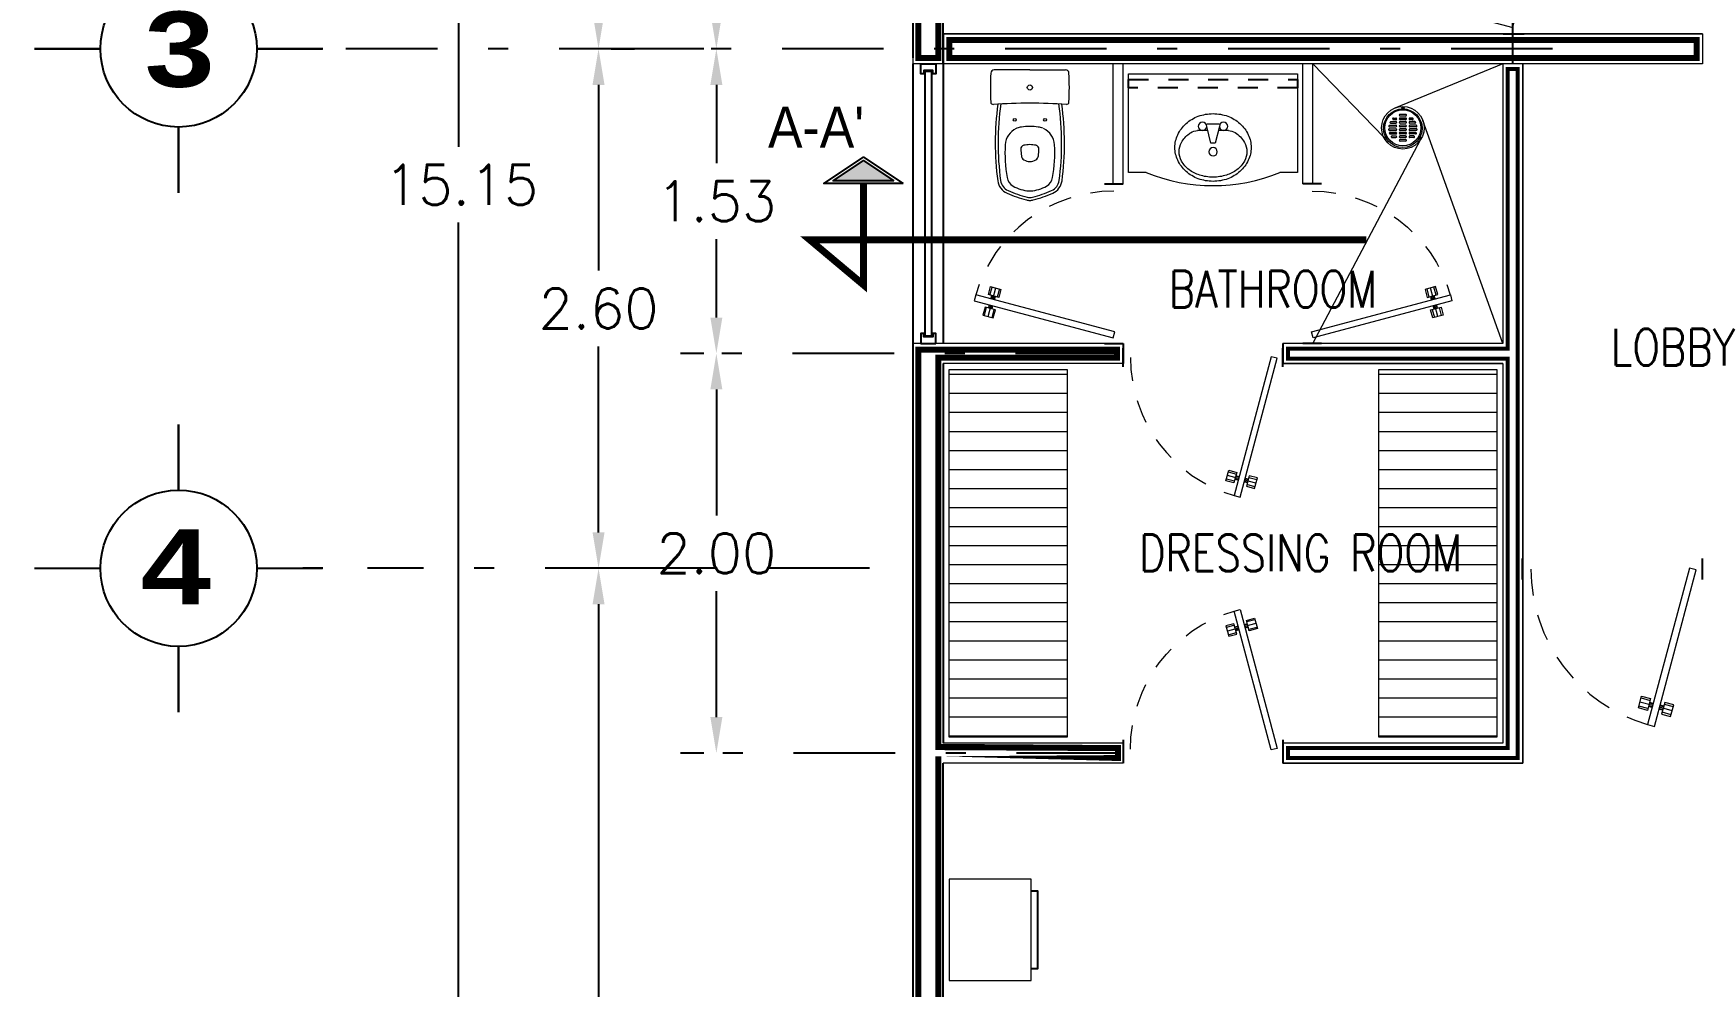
# Model space of a CAD drawing. Header units: millimetres. Extents: x 246.6 to 325.5, y -2 to 41.7.
# Drawn here: x 266.42 to 274.77, y 23.13 to 27.9 of the extents above; entities that cross this region are included whole.
import ezdxf

# ---------------------------------------------------------------- set-up
doc = ezdxf.new("R2010")
doc.units = ezdxf.units.MM
doc.header["$LTSCALE"] = 0.05
doc.header["$PDMODE"] = 35
for name, pattern in [('DASHDOT', [25.399999999999995, 12.7, -6.349999999999998, 0, -6.349999999999998]), ('DASHED', [19.049999999999997, 12.7, -6.349999999999998]), ('RAYITAS', [0.375, 0.25, -0.125])]:
    doc.linetypes.add(name, pattern=pattern)
for name, color, linetype in [('Aluminio', 254, 'Continuous'), ('Cancel_1', 163, 'Continuous'), ('EJES', 1, 'DASHDOT'), ('LINEAS', 9, 'Continuous'), ('muro', 7, 'Continuous')]:
    doc.layers.add(name, color=color, linetype=linetype)
for name, color, linetype, lineweight in [('CORTES', 4, 'Continuous', 18), ('MUEBLES', 175, 'Continuous', 13), ('MUROS', 7, 'Continuous', 18), ('PUERTAS', 175, 'Continuous', 9), ('VENTANAS', 175, 'Continuous', 9)]:
    doc.layers.add(name, color=color, linetype=linetype, lineweight=lineweight)
doc.styles.add('ATT', font='txt')
doc.styles.add('ROMANS', font='romans.shx', dxfattribs={"height": 0.2})
doc.styles.add('SANSSERIFBOLD', font='sasb____.pfb', dxfattribs={"height": 0.6})
doc.styles.get("Standard").update_dxf_attribs({"font": 'arial.ttf'})
doc.dimstyles.get("Standard").update_dxf_attribs({"dimtxt": 0.2, "dimasz": 0.18, "dimexe": 0.18, "dimexo": 0.0625, "dimgap": 0.09, "dimtad": 0, "dimtih": 1, "dimtoh": 1, "dimzin": 0, "dimdsep": 46, "dimtxsty": 'ROMANS', "dimcen": 0.09, "dimclrd": 3, "dimclrt": 256, "dimadec": 0, "dimazin": 0, "dimtfac": 1, "dimtofl": 0, "dimtmove": 0, "dimatfit": 3, "dimfxl": 0, "dimtolj": 1, "dimtzin": 0, "dimarcsym": 0})

# ---------------------------------------------------------------- blocks, each defined once
blk = doc.blocks.new('*D36')
at = {"color": 0, "lineweight": -2, "transparency": 16777216}
for p, q in [((269.7594679762289, 34.97261668861064), (268.3669679762301, 34.97261668861064)), ((269.7594679762289, 19.82261668861039), (268.3669679762301, 19.82261668861039))]:
    blk.add_line(p, q, dxfattribs=at)
at = {"color": 3, "lineweight": -2, "transparency": 16777216}
for p, q in [((268.5469679762301, 34.79261668861064), (268.5469679762301, 27.33278169170017)), ((268.5469679762301, 20.00261668861039), (268.5469679762301, 26.95278169170017))]:
    blk.add_line(p, q, dxfattribs=at)
at = {"color": 3, "transparency": 16777216}
for points in [[(268.5169679762302, 34.79261668861064), (268.5769679762301, 34.79261668861064), (268.5469679762301, 34.97261668861064)], [(268.5169679762302, 20.00261668861039), (268.5769679762301, 20.00261668861039), (268.5469679762301, 19.82261668861039)]]:
    blk.add_solid(points, dxfattribs=at)
at = {"layer": 'DEFPOINTS', "color": 0, "transparency": 16777216}
for p in [(268.5469679762301, 34.97261668861064), (269.8219679762289, 34.97261668861064), (269.8219679762289, 19.82261668861039)]:
    blk.add_point(p, dxfattribs=at)
at = {"transparency": 16777216, "insert": (268.5601792522608, 27.14278169170021), "char_height": 0.2, "attachment_point": 5, "style": 'ROMANS'}
blk.add_mtext('\\A1;15.15', dxfattribs=at)
blk = doc.blocks.new('*D37')
at = {"color": 0, "lineweight": -2, "transparency": 16777216}
for p, q in [((269.7594679762289, 25.22261668861146), (269.0669679762281, 25.22261668861146)), ((269.7594679762289, 20.97261668861064), (269.0669679762281, 20.97261668861064))]:
    blk.add_line(p, q, dxfattribs=at)
at = {"color": 3, "lineweight": -2, "transparency": 16777216}
for p, q in [((269.2469679762281, 25.04261668861146), (269.2469679762281, 22.72474940163991)), ((269.2469679762281, 21.15261668861064), (269.2469679762281, 22.34474940163991))]:
    blk.add_line(p, q, dxfattribs=at)
at = {"color": 3, "transparency": 16777216}
for points in [[(269.2169679762281, 25.04261668861146), (269.2769679762281, 25.04261668861146), (269.2469679762281, 25.22261668861146)], [(269.2169679762281, 21.15261668861064), (269.2769679762281, 21.15261668861064), (269.2469679762281, 20.97261668861064)]]:
    blk.add_solid(points, dxfattribs=at)
at = {"layer": 'DEFPOINTS', "color": 0, "transparency": 16777216}
for p in [(269.2469679762281, 25.22261668861146), (269.8219679762289, 25.22261668861146), (269.8219679762289, 20.97261668861064)]:
    blk.add_point(p, dxfattribs=at)
at = {"transparency": 16777216, "insert": (269.2469679762281, 22.53474940163995), "char_height": 0.2, "attachment_point": 5, "style": 'ROMANS'}
blk.add_mtext('\\A1;4.25', dxfattribs=at)
blk = doc.blocks.new('*D38')
at = {"color": 0, "lineweight": -2, "transparency": 16777216}
for p, q in [((269.1956049665376, 34.97261668861073), (269.0669679762263, 34.97261668861073)), ((269.7594679762289, 27.82261668861009), (269.0669679762263, 27.82261668861009))]:
    blk.add_line(p, q, dxfattribs=at)
at = {"color": 3, "lineweight": -2, "transparency": 16777216}
for p, q in [((269.2469679762263, 34.79261668861073), (269.2469679762263, 31.16971118949894)), ((269.2469679762263, 28.00261668861009), (269.2469679762263, 30.78971118949894))]:
    blk.add_line(p, q, dxfattribs=at)
at = {"color": 3, "transparency": 16777216}
for points in [[(269.2169679762263, 34.79261668861073), (269.2769679762263, 34.79261668861073), (269.2469679762263, 34.97261668861073)], [(269.2169679762263, 28.00261668861009), (269.2769679762263, 28.00261668861009), (269.2469679762263, 27.82261668861009)]]:
    blk.add_solid(points, dxfattribs=at)
at = {"layer": 'DEFPOINTS', "color": 0, "transparency": 16777216}
for p in [(269.2469679762263, 34.97261668861073), (269.2581049665376, 34.97261668861073), (269.8219679762289, 27.82261668861009)]:
    blk.add_point(p, dxfattribs=at)
at = {"transparency": 16777216, "insert": (269.2469679762263, 30.97971118949898), "char_height": 0.2, "attachment_point": 5, "style": 'ROMANS'}
blk.add_mtext('\\A1;7.15', dxfattribs=at)
blk = doc.blocks.new('*D47')
at = {"layer": 'DEFPOINTS', "color": 0, "transparency": 16777216}
for p in [(269.2469679762263, 27.82261668861009), (269.2469679762281, 25.22261668861146), (269.2469679762281, 25.22261668861146)]:
    blk.add_point(p, dxfattribs=at)
at = {"layer": 'MUROS', "color": 0, "lineweight": -2, "transparency": 16777216}
for p, q in [((269.3094679762263, 27.82261668861009), (269.4269679762281, 27.82261668861009)), ((269.1844679762281, 25.22261668861146), (269.0669679762281, 25.22261668861146))]:
    blk.add_line(p, q, dxfattribs=at)
at = {"layer": 'MUROS', "color": 3, "lineweight": -2, "transparency": 16777216}
for p, q in [((269.2469679762281, 27.64261668861009), (269.2469679762281, 26.71261668861078)), ((269.2469679762281, 25.40261668861146), (269.2469679762281, 26.33261668861078))]:
    blk.add_line(p, q, dxfattribs=at)
at = {"layer": 'MUROS', "color": 3, "transparency": 16777216}
for points in [[(269.2169679762281, 27.64261668861009), (269.2769679762281, 27.64261668861009), (269.2469679762281, 27.82261668861009)], [(269.2169679762281, 25.40261668861146), (269.2769679762281, 25.40261668861146), (269.2469679762281, 25.22261668861146)]]:
    blk.add_solid(points, dxfattribs=at)
at = {"layer": 'MUROS', "transparency": 16777216, "insert": (269.2469679762281, 26.52261668861082), "char_height": 0.2, "attachment_point": 5, "style": 'ROMANS'}
blk.add_mtext('\\A1;2.60', dxfattribs=at)
blk = doc.blocks.new('*D49')
at = {"layer": 'DEFPOINTS', "color": 0, "transparency": 16777216}
for p in [(269.8365230408959, 29.97261668861153), (269.8365230408961, 27.82261668861055), (269.8365230408961, 27.82261668861055)]:
    blk.add_point(p, dxfattribs=at)
at = {"layer": 'MUROS', "color": 0, "lineweight": -2, "transparency": 16777216}
for p, q in [((269.8990230408959, 29.97261668861153), (270.016523040896, 29.97261668861153)), ((269.774023040896, 27.82261668861055), (269.656523040896, 27.82261668861055))]:
    blk.add_line(p, q, dxfattribs=at)
at = {"layer": 'MUROS', "color": 3, "lineweight": -2, "transparency": 16777216}
for p, q in [((269.8365230408961, 29.79261668861153), (269.8365230408961, 29.08761668861103)), ((269.8365230408961, 28.00261668861054), (269.8365230408961, 28.70761668861103))]:
    blk.add_line(p, q, dxfattribs=at)
at = {"layer": 'MUROS', "color": 3, "transparency": 16777216}
for points in [[(269.8065230408961, 29.79261668861153), (269.866523040896, 29.79261668861153), (269.8365230408961, 29.97261668861153)], [(269.8065230408961, 28.00261668861054), (269.866523040896, 28.00261668861054), (269.8365230408961, 27.82261668861055)]]:
    blk.add_solid(points, dxfattribs=at)
at = {"layer": 'MUROS', "transparency": 16777216, "insert": (269.8365230408961, 28.89761668861108), "char_height": 0.2, "attachment_point": 5, "style": 'ROMANS'}
blk.add_mtext('\\A1;2.15', dxfattribs=at)
blk = doc.blocks.new('AQ-IN')
for p, q in [((0, 0), (-0.1881010100665463, 0)), ((0, 0), (0.1881010100665463, 0)), ((-0.0682634269500682, -0.3078717972950926), (-0.0719209248228765, -0.3094728223570655)), ((-0.0143316201655779, -0.6709112972246203), (-0.0138949829052138, -0.671030505411295)), ((0.0143316201655779, -0.6709112972246203), (0.0138949829052138, -0.671030505411295))]:
    blk.add_line(p, q)
for centre, radius in [((0, -0.0930000000000178), 0.0135), ((-0.0799999999999983, -0.2629999999999768), 0.0075), ((0.0799999999999983, -0.2629999999999768), 0.0075)]:
    blk.add_circle(centre, radius)
for centre, radius, start, end in [((1.292000000000001, -0.0930000000000178), 1.5, 177.0991769017043, 182.9367634493201), ((-0.1881010100665463, -0.0180000000000291), 0.018, 89.99999999999999, 177.099176901703), ((0.1881010100665463, -0.0180000000000291), 0.018, 2.900823098296996, 89.99999999999999), ((-1.292000000000001, -0.0930000000000178), 1.5, 357.0632365506799, 2.900823098295699), ((-0.1930471065121964, -0.1691845879411176), 0.013, 182.9367634493232, 273.6698776676128), ((0.1930471065121964, -0.1691845879411176), 0.013, 266.3301223323872, 357.0632365506768), ((0, -3.179000000000002), 3.003, 89.99999999999999, 93.669877667611), ((1.317499999999995, -0.3870006648947992), 1.5, 172.0954896846109, 187.6079485073931), ((1.317499999999995, -0.3870006648947992), 1.485, 171.9832809100313, 187.6079485073931), ((0, -3.179000000000002), 3.003, 86.33012233238897, 89.99999999999999), ((-1.317499999999995, -0.3870006648947992), 1.485, 352.3920514926069, 8.016719089968605), ((-1.317499999999995, -0.3870006648947992), 1.5, 352.3920514926069, 7.904510315389133), ((-0.0300000000000011, -0.4002617867855065), 0.1, 114.7846740897394, 176.6171945246126), ((-0.0300000000000011, -0.4002617867855065), 0.1, 98.31268318805375, 112.496951124577), ((0, -0.5980000000000132), 0.3, 90.00000000000007, 98.52215018964995), ((0, -0.5980000000000132), 0.3, 81.47784981035, 89.9999999999999), ((0.0300000000000011, -0.4002617867855065), 0.1, 67.50304887542298, 81.68731681194623), ((0.0300000000000011, -0.4002617867855065), 0.1, 3.382805475387346, 65.21532591026056), ((0.6188674275710043, -0.4386162055320711), 0.75, 176.6171945246125, 189.8670880511014), ((-0.0279801174498857, -0.4170465091593201), 0.02, 102.0967601057557, 184.0282546921485), ((0.7002164390402755, -0.3657651761434977), 0.75, 184.0282546921487, 186.6401136656291), ((0, -0.5439999999999828), 0.15, 89.9999999999999, 102.4734016101413), ((0, -0.5439999999999828), 0.15, 77.52659838985868, 90.00000000000007), ((0.0279801174498857, -0.4170465091593201), 0.02, 355.9717453078514, 77.90323989424425), ((-0.7002164390402755, -0.3657651761434977), 0.75, 353.3598863343708, 355.9717453078513), ((-0.6188674275710043, -0.4386162055320711), 0.75, 350.1329119488985, 3.382805475387422), ((-0.0149538390225956, -0.4490206466874156), 0.03, 186.6401136656291, 237.8690084765722), ((0, -0.4230000000000019), 0.06, 238.9919161646616, 269.9999999999998), ((0, -0.4230000000000019), 0.06, 270.0000000000002, 301.0080838353385), ((0.0149538390225956, -0.4490206466874156), 0.03, 302.130991523428, 353.3598863343708), ((-0.0900000000000034, -0.5749999999999887), 0.08, 187.607948507393, 247.6549634945227), ((-0.0900000000000034, -0.5749999999999887), 0.065, 187.607948507393, 247.9248450969955), ((-0.0559999999999974, -0.5559999999999832), 0.065, 189.8670880511014, 240.3054867674299), ((0.0093895639056001, -0.4413343777227397), 0.197, 240.3054867674299, 265.9209309846821), ((-0.0093895639056001, -0.4413343777227397), 0.197, 274.079069015318, 299.6945132325701), ((0.0559999999999974, -0.5559999999999832), 0.065, 299.6945132325701, 350.1329119488985), ((0.0900000000000034, -0.5749999999999887), 0.065, 292.0751549030045, 352.392051492607), ((0.0900000000000034, -0.5749999999999887), 0.08, 292.3450365054774, 352.392051492607), ((0.1312108266707241, -0.1043052646332967), 0.6000000000000001, 245.2048135550496, 255.5940478085379), ((0.1312108266707241, -0.1043052646332967), 0.5850000000000001, 245.1719646424053, 255.5940478085379), ((0, -0.6229999999999905), 0.065, 253.8651103441035, 270), ((0, -0.6229999999999905), 0.05, 253.8651103441035, 270), ((0, -0.5729999999999791), 0.065, 265.9209309846821, 270), ((0, -0.5729999999999791), 0.065, 270.0000000000001, 274.079069015318), ((0, -0.6229999999999905), 0.05, 270.0000000000001, 286.1348896558966), ((0, -0.6229999999999905), 0.065, 270.0000000000001, 286.1348896558966), ((-0.1312108266707241, -0.1043052646332967), 0.5850000000000001, 284.4059521914621, 294.8280353575947), ((-0.1312108266707241, -0.1043052646332967), 0.6000000000000001, 284.4059521914621, 294.7951864449505)]:
    blk.add_arc(centre, radius, start, end)
blk = doc.blocks.new('Puerta_86 cm')
at = {"layer": 'LINEAS'}
for p, q in [((-237.9472040332324, 215.2072482401332), (-237.9472040332324, 215.1072482401332)), ((-237.0872040332325, 215.2072482401332), (-237.0872040332325, 215.1072482401332))]:
    blk.add_line(p, q, dxfattribs=at)
at = {"layer": 'PUERTAS'}
for p, q in [((-237.8020445807231, 215.8339827997744), (-237.7413406709745, 215.817717236179)), ((-237.7088207193234, 215.8090035413958), (-237.6481168095749, 215.7927379778005))]:
    blk.add_line(p, q, dxfattribs=at)
for points in [[(-237.6842994987902, 215.9005179822894), (-237.7168194504414, 215.9092316770723), (-237.9171453913508, 215.1616050875246), (-237.8846254396997, 215.1528913927418)], [(-237.7511393369734, 215.8505240136803), (-237.7944992725083, 215.8621422733907), (-237.8095898889382, 215.8058233261571), (-237.7662299534033, 215.7942050664466)], [(-237.6839314368942, 215.8325157111286), (-237.6405715013595, 215.8208974514175), (-237.6556621177901, 215.7645785041841), (-237.6990220533248, 215.7761967638951)]]:
    blk.add_lwpolyline(points, close=True, dxfattribs=at)
for points in [[(-237.7639005819974, 215.8028983988827), (-237.8072605175322, 215.8145166585937)], [(-237.7968286439136, 215.853448940954), (-237.7534687083789, 215.841830681243)], [(-237.7611997479267, 215.8129780488578), (-237.7438557737127, 215.8083307449737)], [(-237.7605009365049, 215.8155860485889), (-237.743156962291, 215.8109387447046)], [(-237.7568683538718, 215.8291430315381), (-237.7395243796579, 215.8244957276539)], [(-237.75616954245, 215.8317510312691), (-237.7388255682361, 215.8271037273849)], [(-237.7113358220615, 215.7996170501909), (-237.6939918478478, 215.7949697463068)], [(-237.7106370106398, 215.8022250499219), (-237.693293036426, 215.7975777460376)], [(-237.7070044280067, 215.8157820328711), (-237.6896604537928, 215.8111347289869)], [(-237.7063056165849, 215.8183900326021), (-237.688961642371, 215.8137427287179)], [(-237.6862608083002, 215.823822378692), (-237.6429008727655, 215.8122041189809)], [(-237.653332746384, 215.7732718366207), (-237.6966926819188, 215.7848900963316)]]:
    blk.add_lwpolyline(points, dxfattribs=at)
at = {"layer": 'PUERTAS', "linetype": 'DASHED', "ltscale": 0.2}
blk.add_arc((-237.9008854155252, 215.1572482401332), 0.77400000000002, 0, 73.75378770183711, dxfattribs=at)
blk = doc.blocks.new('15PLAV04')
for p, q in [((2.5, -1.5), (2.5, 1.5)), ((7, 0.5), (3, 1.5)), ((4, 1.25), (4, 3.635322999999998)), ((7, -0.5), (7, 0.5)), ((3, -1.5), (7, -0.5)), ((4, -3.628449000000002), (4, -1.25))]:
    blk.add_line(p, q)
blk.add_lwpolyline([(8, 9, 0.109452), (4.986152000000004, 8.332257999999996, 0.102376), (2.34314599999999, 6.363961000000002, 0.093737), (0.6223129999999629, 3.491318999999991, 0.088426), (0, 0, 0.088426), (0.6223129999999629, -3.491318999999991, 0.093737), (2.34314599999999, -6.363961000000002, 0.102376), (4.986152000000004, -8.332257999999996, 0.109452), (8, -9, 0.109452), (11.01384799999999, -8.332257999999996, 0.102376), (13.65685400000001, -6.363961000000002, 0.093737), (15.37768700000003, -3.491318999999991, 0.088426), (16, 0, 0.088426), (15.37768700000003, 3.491318999999991, 0.093737), (13.65685400000001, 6.363961000000002, 0.102376), (11.01384799999999, 8.332257999999996, 0.109452)], format="xyb", close=True)
for centre in [(3, 2.5), (9, 0), (3, -2.5)]:
    blk.add_circle(centre, 1)
for centre, radius, start, end in [((9, 3.446271999999993), 4.553727999999998, 90, 118.911201), ((9, 3.446271999999993), 4.553727999999998, 61.0887989999999, 90), ((7, 3.635322999999998), 3, 146.09549, 180), ((11.35803499999997, 0.7063469999999941), 8.250844999999998, 143.1301020000003, 146.09549), ((9.915842999999997, 1.787992000000001), 6.448104999999999, 118.911201, 143.1301020000003), ((8.084157000000003, 1.787992000000001), 6.448104999999999, 36.86989799999964, 61.0887989999999), ((6.641965000000027, 0.7063469999999941), 8.250844999999998, 17.25793900000027, 36.86989799999964), ((4.368267000000003, 0), 10.631733, 0, 17.25793900000027), ((4.368267000000003, 0), 10.631733, 342.7420609999998, 0), ((7, -3.628449000000002), 3, 180, 212.2598079999997), ((6.641965000000027, -0.7063469999999941), 8.250844999999998, 323.1301020000004, 342.7420609999998), ((9.915842999999997, -1.787992000000001), 6.448104999999999, 212.2598079999997, 241.0887989999999), ((9, -3.446271999999993), 4.553727999999998, 241.0887989999999, 270), ((9, -3.446271999999993), 4.553727999999998, 270, 298.9112010000001), ((8.084157000000003, -1.787992000000001), 6.448104999999999, 298.9112010000001, 323.1301020000004)]:
    blk.add_arc(centre, radius, start, end)
at = {"style": 'ATT'}
for tag, p, flags in [('ITEM', (0, -17.5), 3), ('ROOM_NUMBER', (0, -26.5), 1)]:
    blk.add_attdef(tag, p, '', height=6, dxfattribs=dict(at, flags=flags))
blk = doc.blocks.new('PLANTA ALTA$0$TAPA-CESPOL')
at = {"lineweight": -2}
for p, q in [((2.66235848642e-05, 4.66786117607e-05), (2.66235848642e-05, 4.07718798836e-05)), ((-5.11318769436e-05, 2.9533659383e-06), (-5.11318769435e-05, -2.9533659387e-06)), ((-3.46147540984e-05, 7.1762295081e-06), (-3.46147540983e-05, -7.1762295083e-06)), ((-3.0393442623e-05, 7.1762295081e-06), (-3.03934426229e-05, -7.1762295083e-06)), ((-2.53278688525e-05, 2.44037099906e-05), (-2.53278688525e-05, 1.81516393442e-05)), ((-2.53278688525e-05, 7.1762295081e-06), (-2.53278688524e-05, -7.1762295083e-06)), ((-2.32172131148e-05, 1.60409836065e-05), (-2.32172131148e-05, 1.60409836065e-05)), ((-2.32172131148e-05, 9.2868852458e-06), (-2.32172131148e-05, 9.2868852458e-06)), ((-2.11065573771e-05, 2.44037099906e-05), (-2.11065573771e-05, 1.81516393442e-05)), ((-2.11065573771e-05, 7.1762295081e-06), (-2.1106557377e-05, -7.1762295083e-06)), ((-1.60409836067e-05, 3.12107982102e-05), (-1.60409836066e-05, 1.81516393442e-05)), ((-1.60409836066e-05, 7.1762295081e-06), (-1.60409836065e-05, -7.1762295083e-06)), ((-1.39303278689e-05, 1.60409836065e-05), (-1.39303278689e-05, 1.60409836065e-05)), ((-1.39303278689e-05, 9.2868852458e-06), (-1.39303278689e-05, 9.2868852458e-06)), ((-1.18196721313e-05, 3.12107982102e-05), (-1.18196721312e-05, 1.81516393442e-05)), ((-1.18196721311e-05, 7.1762295082e-06), (-1.18196721311e-05, -7.1762295082e-06)), ((-6.7540983608e-06, 3.43973941899e-05), (-6.7540983607e-06, 1.81516393443e-05)), ((-6.7540983607e-06, 7.1762295082e-06), (-6.7540983606e-06, -7.1762295082e-06)), ((-4.643442623e-06, 1.60409836066e-05), (-4.643442623e-06, 1.60409836066e-05)), ((-4.643442623e-06, 9.2868852459e-06), (-4.643442623e-06, 9.2868852459e-06)), ((-2.5327868854e-06, 3.43973941899e-05), (-2.5327868853e-06, 1.81516393443e-05)), ((-2.5327868853e-06, 7.1762295082e-06), (-2.5327868852e-06, -7.1762295082e-06)), ((2.5327868851e-06, 3.49560120517e-05), (2.5327868852e-06, 1.81516393443e-05)), ((2.5327868852e-06, 7.1762295082e-06), (2.5327868853e-06, -7.1762295082e-06)), ((4.6434426229e-06, 1.60409836066e-05), (4.6434426229e-06, 1.60409836066e-05)), ((4.6434426229e-06, 9.2868852459e-06), (4.6434426229e-06, 9.2868852459e-06)), ((6.7540983605e-06, 3.49560120517e-05), (6.7540983606e-06, 1.81516393443e-05)), ((6.7540983607e-06, 7.1762295082e-06), (6.7540983607e-06, -7.1762295081e-06)), ((1.18196721311e-05, 3.30186492678e-05), (1.18196721311e-05, 1.81516393443e-05)), ((1.18196721311e-05, 7.1762295082e-06), (1.18196721312e-05, -7.1762295081e-06)), ((1.39303278688e-05, 9.286885246e-06), (1.39303278688e-05, 9.286885246e-06)), ((1.60409836065e-05, 3.30186492678e-05), (1.60409836065e-05, 1.81516393443e-05)), ((1.60409836065e-05, 7.1762295083e-06), (1.60409836066e-05, -7.1762295081e-06)), ((2.1106557377e-05, 2.80806387304e-05), (2.1106557377e-05, 1.81516393443e-05)), ((2.1106557377e-05, 7.1762295083e-06), (2.11065573771e-05, -7.1762295081e-06)), ((2.32172131147e-05, 9.286885246e-06), (2.32172131147e-05, 9.286885246e-06)), ((2.53278688524e-05, 2.80806387304e-05), (2.53278688524e-05, 1.81516393444e-05)), ((2.53278688524e-05, 7.1762295083e-06), (2.53278688525e-05, -7.1762295081e-06)), ((3.03934426229e-05, 7.1762295083e-06), (3.0393442623e-05, -7.1762295081e-06)), ((3.25040983606e-05, 9.286885246e-06), (3.25040983606e-05, 9.286885246e-06)), ((3.46147540983e-05, 7.1762295083e-06), (3.46147540984e-05, -7.1762295081e-06)), ((-3.25040983606e-05, -9.286885246e-06), (-3.25040983606e-05, -9.286885246e-06)), ((-2.53278688524e-05, -2.44037099907e-05), (-2.53278688524e-05, -1.81516393443e-05)), ((-2.32172131147e-05, -1.60409836066e-05), (-2.32172131147e-05, -1.60409836066e-05)), ((-2.1106557377e-05, -2.44037099907e-05), (-2.1106557377e-05, -1.81516393443e-05)), ((-1.60409836065e-05, -3.12107982103e-05), (-1.60409836065e-05, -1.81516393443e-05)), ((-1.39303278688e-05, -9.286885246e-06), (-1.39303278688e-05, -9.286885246e-06)), ((-1.39303278688e-05, -1.60409836066e-05), (-1.39303278688e-05, -1.60409836066e-05)), ((-1.18196721311e-05, -3.12107982102e-05), (-1.18196721311e-05, -1.81516393443e-05)), ((-6.7540983605e-06, -3.43973941899e-05), (-6.7540983606e-06, -1.81516393443e-05)), ((-4.6434426229e-06, -9.2868852459e-06), (-4.6434426229e-06, -9.2868852459e-06)), ((-4.6434426229e-06, -1.60409836066e-05), (-4.6434426229e-06, -1.60409836066e-05)), ((-2.5327868851e-06, -3.43973941899e-05), (-2.5327868852e-06, -1.81516393443e-05)), ((2.5327868854e-06, -3.49560120517e-05), (2.5327868853e-06, -1.81516393442e-05)), ((4.643442623e-06, -9.2868852458e-06), (4.643442623e-06, -9.2868852458e-06)), ((4.643442623e-06, -1.60409836065e-05), (4.643442623e-06, -1.60409836065e-05)), ((6.7540983608e-06, -3.49560120517e-05), (6.7540983607e-06, -1.81516393442e-05)), ((1.18196721313e-05, -3.30186492677e-05), (1.18196721312e-05, -1.81516393442e-05)), ((1.39303278689e-05, -9.2868852458e-06), (1.39303278689e-05, -9.2868852458e-06)), ((1.60409836067e-05, -3.30186492677e-05), (1.60409836066e-05, -1.81516393442e-05)), ((2.11065573772e-05, -2.80806387303e-05), (2.11065573771e-05, -1.81516393442e-05)), ((2.32172131148e-05, -9.2868852458e-06), (2.32172131148e-05, -9.2868852458e-06)), ((2.53278688526e-05, -2.80806387302e-05), (2.53278688525e-05, -1.81516393442e-05)), ((2.54358954481e-05, -4.17902176489e-05), (2.54358954482e-05, -4.7696949526e-05)), ((3.25040983607e-05, -9.2868852458e-06), (3.25040983607e-05, -9.2868852458e-06))]:
    blk.add_line(p, q, dxfattribs=at)
blk.add_circle((0, 0), 5.5e-05)
for centre, radius in [((0, 0), 4.650000000000001e-05), ((2.65278236316e-05, 4.37252458222e-05), 2.9549180328e-06), ((-5.12276381761e-05, -2e-16), 2.9549180328e-06), ((2.53401342156e-05, -4.47435835875e-05), 2.9549180328e-06)]:
    blk.add_circle(centre, radius, dxfattribs=at)
for centre, radius, start, end in [((2.1106557377e-06, 4.124319936e-07), 3.75696721311e-05, 289.4712206346897, 289.4712206346897), ((2.1106557377e-06, 4.124319936e-07), 3.75696721311e-05, 306.5296072299346, 306.5296072299346), ((2.1106557377e-06, 4.124319936e-07), 3.75696721311e-05, 243.1034536968756, 243.1034536968756), ((2.1106557377e-06, 4.124319936e-07), 3.75696721311e-05, 274.0960437583539, 274.0960437583539), ((2.1106557377e-06, 4.124319936e-07), 3.75696721311e-05, 259.0194245725862, 259.0194245725862), ((2.1106557377e-06, 4.124319936e-07), 3.75696721311e-05, 224.4153085973949, 224.4153085973949), ((2.1106557377e-06, -4.124319936e-07), 3.75696721311e-05, 116.8965463035257, 116.8965463035257), ((2.1106557377e-06, -4.124319936e-07), 3.75696721311e-05, 100.980575427812, 100.980575427812), ((2.1106557377e-06, -4.124319936e-07), 3.75696721311e-05, 85.90395624204943, 85.90395624204943), ((2.1106557377e-06, -4.124319936e-07), 3.75696721311e-05, 70.52877936570893, 70.52877936570893), ((2.1106557377e-06, -4.124319936e-07), 3.75696721311e-05, 53.47039277046697, 53.47039277046697), ((2.1106557377e-06, -4.124319936e-07), 3.75696721311e-05, 135.5846914030081, 135.5846914030081), ((-3.25040983607e-05, 7.1762295081e-06), 2.1106557377e-06, 90.00000000020029, 180.0000000002003), ((-3.25040983607e-05, 7.1762295081e-06), 2.1106557377e-06, 2.002986e-10, 90.00000000020029), ((-2.32172131148e-05, 2.44037099906e-05), 2.1106557377e-06, 135.5846914030081, 180.0000000002003), ((-2.32172131148e-05, 1.81516393442e-05), 2.1106557377e-06, 180.0000000002003, 270.0000000002003), ((-2.32172131147e-05, 7.1762295081e-06), 2.1106557377e-06, 90.00000000020029, 180.0000000002003), ((-2.32172131148e-05, 2.44037099906e-05), 2.1106557377e-06, 2.002986e-10, 135.5846914030081), ((-2.32172131148e-05, 1.81516393442e-05), 2.1106557377e-06, 270.0000000002003, 2.002986e-10), ((-2.32172131147e-05, 7.1762295081e-06), 2.1106557377e-06, 2.002986e-10, 90.00000000020029), ((-1.39303278689e-05, 3.12107982102e-05), 2.1106557377e-06, 116.8965463035257, 180.0000000002003), ((-1.39303278689e-05, 1.81516393442e-05), 2.1106557377e-06, 180.0000000002003, 270.0000000002003), ((-1.39303278688e-05, 7.1762295082e-06), 2.1106557377e-06, 90.00000000020029, 180.0000000002003), ((-1.39303278689e-05, 3.12107982102e-05), 2.1106557377e-06, 2.002986e-10, 116.8965463035257), ((-1.39303278689e-05, 1.81516393442e-05), 2.1106557377e-06, 270.0000000002003, 2.002986e-10), ((-1.39303278688e-05, 7.1762295082e-06), 2.1106557377e-06, 2.002986e-10, 90.00000000020029), ((-4.6434426231e-06, 3.43973941899e-05), 2.1106557377e-06, 100.980575427812, 180.0000000002003), ((-4.643442623e-06, 1.81516393443e-05), 2.1106557377e-06, 180.0000000002003, 270.0000000002003), ((-4.6434426229e-06, 7.1762295082e-06), 2.1106557377e-06, 90.00000000020029, 180.0000000002003), ((-4.6434426231e-06, 3.43973941899e-05), 2.1106557377e-06, 2.002986e-10, 100.980575427812), ((-4.643442623e-06, 1.81516393443e-05), 2.1106557377e-06, 270.0000000002003, 2.002986e-10), ((-4.6434426229e-06, 7.1762295082e-06), 2.1106557377e-06, 2.002986e-10, 90.00000000020029), ((4.6434426228e-06, 3.49560120517e-05), 2.1106557377e-06, 85.90395624204943, 180.0000000002003), ((4.6434426229e-06, 1.81516393443e-05), 2.1106557377e-06, 180.0000000002003, 270.0000000002003), ((4.6434426229e-06, 7.1762295082e-06), 2.1106557377e-06, 90.00000000020029, 180.0000000002003), ((4.6434426229e-06, 1.81516393443e-05), 2.1106557377e-06, 270.0000000002003, 2.002986e-10), ((4.6434426229e-06, 7.1762295082e-06), 2.1106557377e-06, 2.002986e-10, 90.00000000020029), ((4.6434426228e-06, 3.49560120517e-05), 2.1106557377e-06, 2.002986e-10, 85.90395624204615), ((1.39303278688e-05, 3.30186492678e-05), 2.1106557377e-06, 70.52877936570893, 180.0000000002003), ((1.39303278688e-05, 1.81516393443e-05), 2.1106557377e-06, 180.0000000002003, 270.0000000002003), ((1.39303278688e-05, 7.1762295083e-06), 2.1106557377e-06, 90.00000000020029, 180.0000000002003), ((1.39303278688e-05, 1.81516393443e-05), 2.1106557377e-06, 270.0000000002003, 2.002986e-10), ((1.39303278688e-05, 7.1762295083e-06), 2.1106557377e-06, 2.002986e-10, 90.00000000020029), ((1.39303278688e-05, 3.30186492678e-05), 2.1106557377e-06, 2.002986e-10, 70.52877936570893), ((2.32172131147e-05, 2.80806387304e-05), 2.1106557377e-06, 53.47039277046697, 180.0000000002003), ((2.32172131147e-05, 1.81516393444e-05), 2.1106557377e-06, 180.0000000002003, 270.0000000002003), ((2.32172131147e-05, 7.1762295083e-06), 2.1106557377e-06, 90.00000000020029, 180.0000000002003), ((2.32172131147e-05, 1.81516393444e-05), 2.1106557377e-06, 270.0000000002003, 2.002986e-10), ((2.32172131147e-05, 7.1762295083e-06), 2.1106557377e-06, 2.002986e-10, 90.00000000020029), ((2.32172131147e-05, 2.80806387304e-05), 2.1106557377e-06, 2.002986e-10, 53.47039277046697), ((3.25040983606e-05, 7.1762295083e-06), 2.1106557377e-06, 90.00000000020029, 180.0000000002003), ((3.25040983606e-05, 7.1762295083e-06), 2.1106557377e-06, 2.002986e-10, 90.00000000020029), ((-3.25040983606e-05, -7.1762295083e-06), 2.1106557377e-06, 180.0000000002003, 270.0000000002003), ((-3.25040983606e-05, -7.1762295083e-06), 2.1106557377e-06, 270.0000000002003, 2.002986e-10), ((-2.32172131147e-05, -7.1762295083e-06), 2.1106557377e-06, 180.0000000002003, 270.0000000002003), ((-2.32172131147e-05, -1.81516393443e-05), 2.1106557377e-06, 90.00000000020029, 180.0000000002003), ((-2.32172131147e-05, -2.44037099907e-05), 2.1106557377e-06, 180.0000000002003, 224.4153085973949), ((-2.32172131147e-05, -2.44037099907e-05), 2.1106557377e-06, 224.4153085973949, 2.002986e-10), ((-2.32172131147e-05, -7.1762295083e-06), 2.1106557377e-06, 270.0000000002003, 2.002986e-10), ((-2.32172131147e-05, -1.81516393443e-05), 2.1106557377e-06, 2.002986e-10, 90.00000000020029), ((-1.39303278688e-05, -7.1762295082e-06), 2.1106557377e-06, 180.0000000002003, 270.0000000002003), ((-1.39303278688e-05, -1.81516393443e-05), 2.1106557377e-06, 90.00000000020029, 180.0000000002003), ((-1.39303278687e-05, -3.12107982103e-05), 2.1106557377e-06, 180.0000000002003, 243.1034536968756), ((-1.39303278687e-05, -3.12107982103e-05), 2.1106557377e-06, 243.1034536968756, 2.002986e-10), ((-1.39303278688e-05, -7.1762295082e-06), 2.1106557377e-06, 270.0000000002003, 2.002986e-10), ((-1.39303278688e-05, -1.81516393443e-05), 2.1106557377e-06, 2.002986e-10, 90.00000000020029), ((-4.6434426229e-06, -7.1762295082e-06), 2.1106557377e-06, 180.0000000002003, 270.0000000002003), ((-4.6434426229e-06, -1.81516393443e-05), 2.1106557377e-06, 90.00000000020029, 180.0000000002003), ((-4.6434426228e-06, -3.43973941899e-05), 2.1106557377e-06, 180.0000000002003, 259.0194245725862), ((-4.6434426228e-06, -3.43973941899e-05), 2.1106557377e-06, 259.0194245725862, 2.002986e-10), ((-4.6434426229e-06, -7.1762295082e-06), 2.1106557377e-06, 270.0000000002003, 2.002986e-10), ((-4.6434426229e-06, -1.81516393443e-05), 2.1106557377e-06, 2.002986e-10, 90.00000000020029), ((4.6434426229e-06, -7.1762295082e-06), 2.1106557377e-06, 180.0000000002003, 270.0000000002003), ((4.643442623e-06, -1.81516393442e-05), 2.1106557377e-06, 90.00000000020029, 180.0000000002003), ((4.6434426231e-06, -3.49560120517e-05), 2.1106557377e-06, 180.0000000002003, 274.0960437583539), ((4.6434426229e-06, -7.1762295082e-06), 2.1106557377e-06, 270.0000000002003, 2.002986e-10), ((4.643442623e-06, -1.81516393442e-05), 2.1106557377e-06, 2.002986e-10, 90.00000000020029), ((4.6434426231e-06, -3.49560120517e-05), 2.1106557377e-06, 274.0960437583539, 2.002986e-10), ((1.39303278689e-05, -7.1762295081e-06), 2.1106557377e-06, 180.0000000002003, 270.0000000002003), ((1.39303278689e-05, -1.81516393442e-05), 2.1106557377e-06, 90.00000000020029, 180.0000000002003), ((1.3930327869e-05, -3.30186492677e-05), 2.1106557377e-06, 180.0000000002003, 289.4712206346897), ((1.39303278689e-05, -7.1762295081e-06), 2.1106557377e-06, 270.0000000002003, 2.002986e-10), ((1.39303278689e-05, -1.81516393442e-05), 2.1106557377e-06, 2.002986e-10, 90.00000000020029), ((1.3930327869e-05, -3.30186492677e-05), 2.1106557377e-06, 289.4712206346897, 2.002986e-10), ((2.32172131148e-05, -7.1762295081e-06), 2.1106557377e-06, 180.0000000002003, 270.0000000002003), ((2.32172131148e-05, -1.81516393442e-05), 2.1106557377e-06, 90.00000000020029, 180.0000000002003), ((2.32172131149e-05, -2.80806387303e-05), 2.1106557377e-06, 180.0000000002003, 306.5296072299346), ((2.32172131148e-05, -7.1762295081e-06), 2.1106557377e-06, 270.0000000002003, 2.002986e-10), ((2.32172131148e-05, -1.81516393442e-05), 2.1106557377e-06, 2.002986e-10, 90.00000000020029), ((2.32172131149e-05, -2.80806387303e-05), 2.1106557377e-06, 306.5296072299346, 2.002986e-10), ((3.25040983607e-05, -7.1762295081e-06), 2.1106557377e-06, 180.0000000002003, 270.0000000002003), ((3.25040983607e-05, -7.1762295081e-06), 2.1106557377e-06, 270.0000000002003, 2.002986e-10)]:
    blk.add_arc(centre, radius, start, end, dxfattribs=at)
blk = doc.blocks.new('coladera de regadera 15cm')
at = {"layer": 'MUEBLES'}
blk.add_circle((1.998909572655676, 2.000041835191172), 0.065, dxfattribs=at)
at = {"layer": 'MUEBLES', "xscale": 1300, "yscale": 1300, "zscale": 1300, "rotation": 180}
blk.add_blockref('PLANTA ALTA$0$TAPA-CESPOL', (2.000342134863561, 1.999860549362776), dxfattribs=at)
blk = doc.blocks.new('*D77')
at = {"layer": 'DEFPOINTS', "color": 0, "transparency": 16777216}
for p in [(269.8365230408961, 27.82261668861055), (269.8365230408961, 26.29761668861949), (269.8365230408961, 26.29761668861949)]:
    blk.add_point(p, dxfattribs=at)
at = {"layer": 'MUROS', "color": 0, "lineweight": -2, "transparency": 16777216}
for p, q in [((269.774023040896, 27.82261668861055), (269.656523040896, 27.82261668861055)), ((269.774023040896, 26.29761668861949), (269.656523040896, 26.29761668861949))]:
    blk.add_line(p, q, dxfattribs=at)
at = {"layer": 'MUROS', "color": 3, "lineweight": -2, "transparency": 16777216}
for p, q in [((269.8365230408961, 27.64261668861055), (269.8365230408961, 27.25011668861502)), ((269.8365230408961, 26.47761668861949), (269.8365230408961, 26.87011668861501))]:
    blk.add_line(p, q, dxfattribs=at)
at = {"layer": 'MUROS', "color": 3, "transparency": 16777216}
for points in [[(269.8065230408961, 27.64261668861055), (269.866523040896, 27.64261668861055), (269.8365230408961, 27.82261668861055)], [(269.8065230408961, 26.47761668861949), (269.866523040896, 26.47761668861949), (269.8365230408961, 26.29761668861949)]]:
    blk.add_solid(points, dxfattribs=at)
at = {"layer": 'MUROS', "transparency": 16777216, "insert": (269.8365230408961, 27.06011668861506), "char_height": 0.2, "attachment_point": 5, "style": 'ROMANS'}
blk.add_mtext('\\A1;1.53', dxfattribs=at)
blk = doc.blocks.new('*D78')
at = {"layer": 'DEFPOINTS', "color": 0, "transparency": 16777216}
for p in [(269.8365230408961, 26.29761668861949), (269.8365230408961, 24.29761668860928), (269.8365230408961, 24.29761668860928)]:
    blk.add_point(p, dxfattribs=at)
at = {"layer": 'MUROS', "color": 0, "lineweight": -2, "transparency": 16777216}
for p, q in [((269.774023040896, 26.29761668861949), (269.656523040896, 26.29761668861949)), ((269.774023040896, 24.29761668860928), (269.656523040896, 24.29761668860928))]:
    blk.add_line(p, q, dxfattribs=at)
at = {"layer": 'MUROS', "color": 3, "lineweight": -2, "transparency": 16777216}
for p, q in [((269.8365230408961, 26.11761668861949), (269.8365230408961, 25.48761668861438)), ((269.8365230408961, 24.47761668860928), (269.8365230408961, 25.10761668861438))]:
    blk.add_line(p, q, dxfattribs=at)
at = {"layer": 'MUROS', "color": 3, "transparency": 16777216}
for points in [[(269.8065230408961, 26.11761668861949), (269.866523040896, 26.11761668861949), (269.8365230408961, 26.29761668861949)], [(269.8065230408961, 24.47761668860928), (269.866523040896, 24.47761668860928), (269.8365230408961, 24.29761668860928)]]:
    blk.add_solid(points, dxfattribs=at)
at = {"layer": 'MUROS', "transparency": 16777216, "insert": (269.8365230408961, 25.29761668861443), "char_height": 0.2, "attachment_point": 5, "style": 'ROMANS'}
blk.add_mtext('\\A1;2.00', dxfattribs=at)

msp = doc.modelspace()

# ---------------------------------------------------------------- hatches: boundary and pattern name
at = {"layer": 'MUROS'}
msp.add_hatch(color=7, dxfattribs=at).paths.add_polyline_path([(270.7244117195158, 27.1620229293921), (270.420606110813, 27.1620229293921), (270.5725089151644, 27.26329146562637)])
at = {"layer": 'VENTANAS'}
h = msp.add_hatch(dxfattribs=at)
h.set_pattern_fill('LINE', color=256, scale=0.03)
h.set_pattern_definition([(0, (238.9999999761957, -1.091820501e-07), (0, 0.09525), [])])
h.paths.add_polyline_path([(271.0019679762385, 26.21761668861864), (271.5919679762408, 26.21761668861864), (271.5919679762408, 24.37761668860902), (271.0019679762385, 24.37761668860902)])
h.paths.add_polyline_path([(273.151967976244, 26.21761668862062), (273.7419679762441, 26.21761668862062), (273.7419679762441, 24.37761668861151), (273.151967976244, 24.37761668861151)])

# ---------------------------------------------------------------- linework, layer by layer
msp.add_lwpolyline([(270.770650578444, 27.14802292939209), (270.3743672518847, 27.14802292939209), (270.5725089151644, 27.28011737157853)], close=True)
at = {"color": 7}
msp.add_lwpolyline([(270.7244117195158, 27.1620229293921), (270.420606110813, 27.1620229293921), (270.5725089151644, 27.26329146562637)], close=True, dxfattribs=at)
msp.add_lwpolyline([(271.4114334682522, 23.21862850559641), (271.4456329020755, 23.21862850559641), (271.4456329020755, 23.60608905776762), (271.4114334682522, 23.60608905776762)])
at = {"layer": 'Aluminio'}
for points in [[(270.9344679762326, 27.74761668861063), (270.9344679762326, 27.69768294412736), (270.9194679762326, 27.69768294412736), (270.9194679762326, 27.71440717126043), (270.8744679762326, 27.71440717126043), (270.8744679762326, 27.69768294412736), (270.8594679762326, 27.69768294412736), (270.8594679762326, 27.74761668861052)], [(270.9344679762324, 26.34761668861854), (270.9344679762324, 26.39755043310164), (270.9194679762324, 26.39755043310164), (270.9194679762324, 26.38082620596874), (270.8744679762324, 26.38082620596874), (270.8744679762324, 26.39755043310164), (270.8594679762324, 26.39755043310164), (270.8594679762324, 26.34761668861865)]]:
    msp.add_lwpolyline(points, close=True, dxfattribs=at)
at = {"layer": 'Cancel_1'}
for p, q in [((270.9719679762369, 27.89661668862078), (270.9719679762369, 27.74661668861284)), ((270.9719679762369, 27.89661668862078), (270.9719679762369, 27.74661668861284)), ((270.9719679762377, 27.89661668863122), (270.9719679762377, 27.74661668862328))]:
    msp.add_line(p, q, dxfattribs=at)
msp.add_lwpolyline([(270.9144679762324, 26.38582620596862), (270.9144679762326, 27.70940717126043), (270.8794679762326, 27.70940717126043), (270.8794679762324, 26.38582620596862)], close=True, dxfattribs=at)
at = {"layer": 'Cancel_1', "color": 4, "linetype": 'RAYITAS', "ltscale": 5}
msp.add_lwpolyline([(271.8984937932646, 27.67005175589436), (272.7454421592101, 27.67005175589436), (272.7454421592101, 27.62764613913341), (271.8984937932646, 27.62764613913341)], close=True, dxfattribs=at)
at = {"layer": 'CORTES', "linetype": 'DASHDOT', "ltscale": 0.5, "const_width": 0.035}
msp.add_lwpolyline([(273.0886794792401, 26.86652700478485), (270.3043933600727, 26.86652700478485), (270.5725089151644, 26.64155134139454), (270.5725089151644, 27.14802292939209)], dxfattribs=at)
at = {"layer": 'EJES', "ltscale": 0.8}
for p, q in [((273.821967976244, 27.74761668861071), (273.821967976244, 38.07237267907945)), ((274.0211294984464, 27.82261668861071), (267.9828695426488, 27.82261668861055)), ((271.8419679762384, 26.29761668861949), (269.6834149891812, 26.29761668861949)), ((270.6030755465617, 25.22261668861146), (268.0905335135253, 25.22261668861146)), ((271.8469679762407, 24.29761668860928), (269.6849769954046, 24.29761668860928))]:
    msp.add_line(p, q, dxfattribs=at)
at = {"layer": 'EJES', "ltscale": 0.03}
for p, q in [((267.8666975592951, 27.82261668861009), (267.7140377827909, 27.82261668861009)), ((267.8666975592951, 25.22261668861146), (267.7140377827909, 25.22261668861146))]:
    msp.add_line(p, q, dxfattribs=at)
at = {"layer": 'LINEAS', "linetype": 'Continuous', "const_width": 0.011}
for points in [[(266.7543470076507, 27.82261668861009), (266.4243470075762, 27.82261668861009)], [(267.5366975592206, 27.82261668861009), (267.8666975592951, 27.82261668861009)], [(267.1455222834357, 27.43144141247593), (267.1455222834357, 27.10144141240143)], [(267.1455222834357, 25.61379196427996), (267.1455222834357, 25.94379196435447)], [(266.7543470076507, 25.22261668861146), (266.4243470075762, 25.22261668861146)], [(267.5366975592206, 25.22261668861146), (267.8666975592951, 25.22261668861146)], [(267.1455222834357, 24.8314414124773), (267.1455222834357, 24.50144141240279)]]:
    msp.add_lwpolyline(points, dxfattribs=at)
at = {"layer": 'LINEAS', "linetype": 'Continuous'}
for centre in [(267.1455222834357, 27.82261668861009), (267.1455222834357, 25.22261668861146)]:
    msp.add_circle(centre, 0.3911752757849172, dxfattribs=at)
at = {"layer": 'MUEBLES'}
for p, q in [((272.8219679762371, 27.74761668862038), (273.1762764655067, 27.38128761894874)), ((273.771967976244, 27.74761668862127), (273.2316216814917, 27.5259804239257)), ((273.771967976244, 26.34761668862127), (273.3720512919072, 27.4634855866855)), ((272.8219679762384, 26.34761668862038), (273.3618478116273, 27.3708288103885))]:
    msp.add_line(p, q, dxfattribs=at)
msp.add_lwpolyline([(271.9868124126737, 27.20383626590229), (271.8984937932646, 27.20383626590229), (271.8984937932646, 27.69761668861949), (272.7454421592101, 27.69761668861949), (272.7454421592101, 27.20383626590229), (272.6571235398011, 27.20383626590229)], dxfattribs=at)
for points in [[(271.0019679762385, 26.21761668861864), (271.5919679762408, 26.21761668861864), (271.5919679762408, 24.37761668860902), (271.0019679762385, 24.37761668860902)], [(273.151967976244, 26.21761668862062), (273.7419679762441, 26.21761668862062), (273.7419679762441, 24.37761668861151), (273.151967976244, 24.37761668861151)], [(271.0019679762429, 23.66608905776762), (271.0019679762429, 23.15862850559641), (271.4114334682522, 23.15862850559641), (271.4114334682522, 23.66608905776762)]]:
    msp.add_lwpolyline(points, close=True, dxfattribs=at)
msp.add_arc((272.3219679762374, 28.02263952683519), 0.8847417882648322, 247.7395525080262, 292.2604474919738, dxfattribs=at)
at = {"layer": 'muro'}
for p, q in [((270.8219679762288, 27.77711668862062), (270.8219679762288, 35.72261668861093)), ((270.9719679762368, 27.74611668861284), (270.9719679762361, 32.69761668861068)), ((270.8219679762279, 19.74761668861022), (270.8219679762284, 27.74761668861051)), ((270.9719679762369, 27.74661668861071), (270.9719679762384, 26.34761668861865)), ((271.8719679762384, 26.34761668861949), (271.8719679762385, 26.24761668861949)), ((272.6719679762384, 26.34761668862024), (272.6719679762386, 26.24761668862024)), ((270.9719679762385, 26.24761668861864), (270.9719679762406, 24.34761668860827)), ((271.8719679762406, 24.34761668860931), (271.8719679762407, 24.24761668860931)), ((272.6719679762406, 24.34761668861023), (272.6719679762407, 24.24761668861024)), ((270.9719679762461, 19.89761668861083), (270.9719679762409, 24.24761668860826))]:
    msp.add_line(p, q, dxfattribs=at)
at = {"layer": 'MUROS'}
for p, q in [((270.8219679762286, 33.89761668861047), (270.821967976229, 27.77711668862062)), ((270.821967976229, 27.74611668861267), (270.8219679762286, 29.61823471969916)), ((270.9719679762364, 27.74661668861273), (270.9719679762363, 27.89761668862067)), ((270.9719679762369, 27.74661668861284), (270.971967976237, 27.89761668862078)), ((270.9719679762369, 27.74661668861246), (270.9719679762369, 27.89761668862037)), ((270.971967976238, 27.74661668861599), (270.9719679762379, 27.89761668862394)), ((270.9719679762372, 27.74661668862317), (270.971967976237, 27.89761668863111)), ((270.9719679762377, 27.74661668862328), (270.9719679762379, 27.89761668863122)), ((270.9719679762377, 27.7466166886229), (270.9719679762377, 27.89761668863081)), ((274.7719679762291, 27.89761668861071), (270.9719679762377, 27.89761668861063)), ((270.971967976237, 27.89711668862077), (270.9719679762368, 27.74611668861284)), ((270.9719679762379, 27.89711668863122), (270.9719679762376, 27.74611668862328)), ((270.9719679762369, 27.89661668862078), (270.9719679762369, 27.74661668861284)), ((270.9719679762368, 27.74611668861284), (270.9719679762369, 27.89661668862078)), ((270.9719679762376, 27.74611668862328), (270.9719679762377, 27.89661668863122)), ((274.7719679762292, 27.74761668861071), (270.8219679762288, 27.74761668861062)), ((271.8222211696595, 27.14736349562683), (271.822221169659, 27.74761668861944)), ((271.8722211696595, 27.14736349562688), (271.872221169659, 27.74761668861949)), ((272.7719679762377, 27.14736349562677), (272.7719679762371, 27.74761668862033)), ((272.8219679762377, 27.14736349562677), (272.8219679762371, 27.74761668862038)), ((273.771967976244, 27.74761668861071), (273.771967976244, 26.34761668862127)), ((273.871967976244, 27.74761668861071), (273.871967976244, 24.24761668861163)), ((271.8719679762384, 26.34761668861949), (270.9719679762384, 26.34761668861865)), ((271.8722211696595, 26.34761668884412), (271.8719679762385, 26.24761668861949)), ((273.771967976244, 26.34761668862127), (272.6719679762384, 26.34761668862024)), ((271.8719679762385, 26.24761668861949), (270.9719679762385, 26.24761668861865)), ((273.771967976244, 26.24761668862127), (272.6719679762386, 26.24761668862024)), ((273.771967976244, 26.24761668862127), (273.771967976244, 24.34761668861151)), ((273.8719679762447, 25.29761668861147), (273.871967976244, 25.29761668861147)), ((271.8719679762406, 24.34761668860931), (270.9719679762406, 24.34761668860827)), ((273.771967976244, 24.34761668861151), (272.6719679762406, 24.34761668861023)), ((271.8719679762407, 24.24761668860931), (270.971967976241, 24.24761668860826)), ((273.871967976244, 24.24761668861162), (272.6719679762407, 24.24761668861024))]:
    msp.add_line(p, q, dxfattribs=at)
at = {"layer": 'MUROS', "ltscale": 0.5}
msp.add_line((270.9719679762381, 26.34761668861865), (270.8219679762295, 26.34761668861865), dxfattribs=at)
at = {"layer": 'MUROS', "const_width": 0.03}
for points in [[(271.7719679762322, 35.69761668861094), (270.8469679762288, 35.69761668861094), (270.8469679762289, 27.77711668862062), (270.9469679762367, 27.77711668862063), (270.9469679762364, 30.05262426321204), (270.9469679762364, 30.05262426321204), (270.9469679762363, 32.72261668861067), (270.9469679762362, 32.72261668861074), (270.9469679762362, 32.7726166886107), (270.9469679762362, 32.77261668861068), (270.9469679762283, 35.59761668861083), (271.7719679762323, 35.59811668861023)], [(274.7419679762293, 27.77761668861071), (271.0019679762369, 27.77761668861071), (271.0019679762369, 27.86661668862078), (274.7419679762293, 27.86661668862078)]]:
    msp.add_lwpolyline(points, close=True, dxfattribs=at)
at = {"layer": 'MUROS', "ltscale": 0.5}
for points in [[(274.7719679762292, 27.74761668861071), (270.9719679762369, 27.74761668861071), (270.9719679762379, 27.89761668861063), (274.7719679762291, 27.8976166886214)], [(273.871967976244, 27.74761668861071), (273.771967976244, 27.74761668861071), (273.771967976244, 26.34761668862127), (272.6719679762384, 26.34761668862024), (272.6719679762386, 26.24761668862024), (273.771967976244, 26.24761668862127), (273.771967976244, 24.34761668861151), (272.6719679762406, 24.34761668861023), (272.6719679762407, 24.24761668861024), (273.871967976244, 24.24761668861162)]]:
    msp.add_lwpolyline(points, close=True, dxfattribs=at)
at = {"layer": 'MUROS', "ltscale": 0.5, "const_width": 0.02}
msp.add_lwpolyline([(273.8469679762441, 27.72261668861071), (273.796967976244, 27.72261668861071), (273.796967976244, 26.3226166886213), (272.6969679762385, 26.32261668862026), (272.6969679762385, 26.27261668862026), (273.796967976244, 26.27261668862129), (273.796967976244, 24.32261668861154), (272.6969679762406, 24.32261668861026), (272.6969679762406, 24.27261668861027), (273.8469679762441, 24.27261668861159)], close=True, dxfattribs=at)
at = {"layer": 'MUROS', "const_width": 0.03}
msp.add_lwpolyline([(270.8469679762293, 26.31761668861853), (270.8469679762279, 19.77261668861022), (272.6769679762425, 19.77261668860982), (272.6769679762427, 20.22219988305397), (272.5769679762426, 20.2225332163873), (272.5769679762425, 19.87261668861035), (270.9469679762461, 19.87261668861084), (270.9469679762409, 24.27261668860823), (271.8469679762407, 24.27261668860928), (271.8469679762407, 24.32261668860928), (270.9469679762406, 24.32261668860824), (270.9469679762384, 26.27761668861862), (271.8419679762384, 26.27761668861946), (271.8419679762384, 26.31761668861946), (270.8469679762293, 26.31761668861853)], dxfattribs=at)

# ---------------------------------------------------------------- block references
for p, xscale, yscale, zscale, rotation in [((498.9909683543136, 276.9121325352593), 1.046511627898188, 1.046511627898188, 1.046511627898188, 90), ((471.9086570951138, 247.6237987917305), 0.9299381474219094, 0.9299381474219094, 0.9299381474219094, 89.99999999999999), ((72.73553205078352, 247.6237987917304), -0.9299381474219094, 0.9299381474219094, 0.9299381474219094, 270), ((51.39553268013614, 226.3608041606117), 0.9299381474219094, 0.9299381474219094, 0.9299381474219094, 180), ((25.44281432777282, 250.6680938766232), 1.047833928797285, 1.047833928797285, 1.047833928797285, 180)]:
    msp.add_blockref('Puerta_86 cm', p, dxfattribs=dict(xscale=xscale, yscale=yscale, zscale=zscale, rotation=rotation))
at = {"xscale": -0.9299381474219094, "yscale": 0.9299381474219094, "zscale": 0.9299381474219094}
msp.add_blockref('Puerta_86 cm', (51.39553268013614, -175.7655707833826), dxfattribs=at)
at = {"layer": 'MUEBLES', "xscale": 0.95, "yscale": 0.95, "zscale": 0.95}
msp.add_blockref('AQ-IN', (271.4054023853133, 27.7176166886207), dxfattribs=at)
at = {"layer": 'MUROS'}
for name, p, xscale, yscale, zscale, rotation in [('15PLAV04', (272.3219679589345, 27.49843449079276), -0.0211866415208299, 0.0211866415208299, 0.0211866415208299, 90), ('coladera de regadera 15cm', (276.2456552771425, 24.45321329544472), 1.486947328327153, 1.486947328327153, 1.486947328327153, 89.99999999999997)]:
    msp.add_blockref(name, p, dxfattribs=dict(at, xscale=xscale, yscale=yscale, zscale=zscale, rotation=rotation))

# ---------------------------------------------------------------- texts
at = {"layer": 'LINEAS', "color": 7, "width": 0.9}
msp.add_text("A-A'", height=0.2058861766568494, dxfattribs=at).set_placement((270.0951497334649, 27.32818868211836))
at = {"layer": 'MUROS', "color": 7, "linetype": 'ByBlock', "style": 'SANSSERIFBOLD', "width": 1.199999999999999}
for s, p in [('3', (266.9754483878387, 27.63309048337653)), ('4', (266.9566605619412, 25.04209281255621))]:
    msp.add_text(s, height=0.3762014146025958, dxfattribs=at).set_placement(p)
at = {"layer": 'MUROS', "style": 'ROMANS', "width": 0.8}
for s, p in [('BATHROOM', (272.1001030004993, 26.52830529520437)), ('LOBBY', (274.3132478252055, 26.23709186703523)), ('DRESSING ROOM', (271.9520797699079, 25.20761670393373))]:
    msp.add_text(s, height=0.1834249198257234, dxfattribs=at).set_placement(p)

# ---------------------------------------------------------------- dimensions: what is measured, and where the dimension line sits
dim = msp.add_linear_dim(base=(268.5469679762301, 34.97261668861064), p1=(269.8219679762289, 19.82261668861039), p2=(269.8219679762289, 34.97261668861064), angle=90, dimstyle='Standard', override={"dimtmove": 2})
dim.commit()
dim.dimension.update_dxf_attribs({"geometry": '*D36', "text_midpoint": (268.5601792522608, 27.14278169170021), "dimtype": 160})
for base, p1, p2, picture, middle in [((269.2469679762263, 34.97261668861073), (269.8219679762289, 27.82261668861009), (269.2581049665376, 34.97261668861073), '*D38', (269.2469679762263, 30.97971118949898)), ((269.2469679762281, 25.22261668861146), (269.8219679762289, 20.97261668861064), (269.8219679762289, 25.22261668861146), '*D37', (269.2469679762281, 22.53474940163995))]:
    dim = msp.add_linear_dim(base=base, p1=p1, p2=p2, angle=90, dimstyle='Standard')
    dim.commit()
    dim.dimension.update_dxf_attribs({"geometry": picture, "text_midpoint": middle, "dimtype": 160})
at = {"layer": 'MUROS'}
for base, p1, p2, picture, middle in [((269.8365230408961, 27.82261668861055), (269.8365230408959, 29.97261668861153), (269.8365230408961, 27.82261668861055), '*D49', (269.8365230408961, 28.89761668861108)), ((269.2469679762281, 25.22261668861146), (269.2469679762263, 27.82261668861009), (269.2469679762281, 25.22261668861146), '*D47', (269.2469679762281, 26.52261668861082)), ((269.8365230408961, 26.29761668861949), (269.8365230408961, 27.82261668861055), (269.8365230408961, 26.29761668861949), '*D77', (269.8365230408961, 27.06011668861506)), ((269.8365230408961, 24.29761668860928), (269.8365230408961, 26.29761668861949), (269.8365230408961, 24.29761668860928), '*D78', (269.8365230408961, 25.29761668861443))]:
    dim = msp.add_linear_dim(base=base, p1=p1, p2=p2, angle=90, dimstyle='Standard', dxfattribs=at)
    dim.commit()
    dim.dimension.update_dxf_attribs({"geometry": picture, "text_midpoint": middle})

doc.saveas('drawing.dxf')
